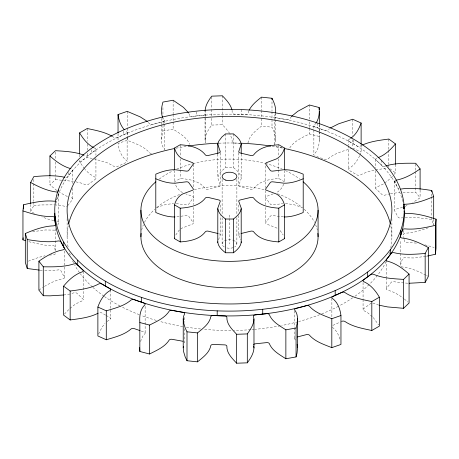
<?xml version="1.0" encoding="UTF-8"?>
<svg xmlns="http://www.w3.org/2000/svg" width="459" height="459" viewBox="0 0 459 459"><rect width="100%" height="100%" fill="white"/><g stroke="black" fill="none" stroke-linecap="round" stroke-linejoin="round"><path stroke-width="0.34" stroke-dasharray="2.29 1.72" d="M241.216 154.029L241.187 178.654L238.789 185.212A2.318 1.337 0 0 0 240.568 186.802L250.35 189.142A2.318 1.337 0 0 0 253.552 188.747C259.524 180.84 269.605 179.199 278.791 178.494L284.442 181.758L284.305 182.361M164.356 124.171L164.356 149.577A2.318 1.337 0 0 0 164.219 148.888C162.182 146.467 161.608 143.34 161.448 140.27C162.371 132.938 163.616 125.772 162.934 118.302M205.024 140.029L205.024 111.101L205.529 113.7L205.529 142.629C203.779 136.191 208.202 130.104 211.691 125.083L211.691 116.62M275.767 119.707L275.767 140.167L275.498 142.491L274.453 145.038M319.344 131.871C319.321 139.364 320.198 148.492 314.151 154.121A2.318 1.337 0 0 0 314.214 155.458M174.695 182.361L174.558 181.758L180.209 178.494C189.395 179.199 199.476 180.84 205.448 188.747A2.318 1.337 0 0 0 208.65 189.142L218.432 186.802A2.318 1.337 0 0 0 220.211 185.212L217.784 177.937L218.616 175.114L219.861 173.089L221.892 170.737L225.507 167.661L233.493 167.661C236.815 170.318 240.573 173.473 241.216 177.937M248.818 110.739L248.227 113.333A2.318 1.337 0 0 1 245.68 114.52L234.423 114.13A2.318 1.337 0 0 1 232.139 112.771L232.099 110.154M56.589 200.049L58.626 193.646A2.318 1.337 0 0 0 58.58 192.952M57.811 225.139L58.626 222.575L58.626 193.646M140.5 341.53L142.778 336.131L144.849 333.808A2.318 1.337 0 0 0 143.919 331.989L140.701 330.87M283.656 184.185C282.417 187.765 279.772 190.887 276.421 192.671M218.53 239.805L220.211 235.215L220.211 215.529M98.593 334.06L102.179 326.986L104.985 323.457M359.925 155.131L361.124 151.969L361.124 144.912M274.453 144.333L274.453 116.11L275.498 113.562M34.345 213.412L30.661 211.421L33.84 205.534L33.84 202.006M359.69 155.762C357.228 160.77 353.964 165.699 348.932 168.43A2.318 1.337 0 0 0 349.081 170.318L357.056 174.925A2.318 1.337 0 0 0 360.332 175.011C368.663 170.536 378.296 169.434 387.528 168.137M175.774 235.025L178.815 230.59L181.684 228.255L192.315 224.101A2.318 1.337 0 0 0 193.004 222.254L188.947 216.602A2.318 1.337 0 0 0 186.199 215.575L174.833 216.964M291.488 116.437L289.841 118.875A2.318 1.337 0 0 1 286.875 119.679L276.106 117.739A2.318 1.337 0 0 1 274.453 116.11M66.01 177.426A2.318 1.337 0 0 0 67.829 176.595L72.453 170.656A2.318 1.337 0 0 0 71.432 168.86M67.829 205.523L72.453 199.585A2.318 1.337 0 0 0 71.432 197.789L70.101 197.376M64.415 314.105L69.493 308.838M394.161 174.322L395.428 172.831L395.428 164.362M316.222 122.869L314.151 125.192A2.318 1.337 0 0 0 315.081 127.011L324.731 130.379A2.318 1.337 0 0 0 327.95 130.006L329.51 128.727M56.796 190.468L49.928 184.897L55.453 179.618L55.453 175.384M69.986 308.373L75.649 303.944L82.224 300.8A2.318 1.337 0 0 0 82.867 298.947L77.032 293.376A2.318 1.337 0 0 0 73.888 292.836L71.202 293.634M392.468 176.313L387.539 180.944L384.395 183.221M275.767 140.167L275.411 136.289L273.782 130.935L271.998 127.195L261.487 126.082C256.225 130.488 249.547 135.066 248.227 142.261A2.318 1.337 0 0 1 247.797 142.91M38.906 290.105L42.687 287.506M420.094 190.06L420.094 197.823L412.727 202.528M350.125 138.71L348.932 139.502A2.318 1.337 0 0 0 349.081 141.389L357.056 145.996A2.318 1.337 0 0 0 360.332 146.082L361.474 145.509M107.09 321.472L110.068 319.498A2.318 1.337 0 0 0 109.919 317.611L106.236 315.482M84.462 168.757L79.631 161.797L87.187 157.437L92.265 158.464M383.351 183.984L376.776 187.129A2.318 1.337 0 0 0 376.133 188.982L381.968 194.553A2.318 1.337 0 0 0 385.112 195.092L389.146 193.893M44.448 286.439C50.174 282.985 56.296 279.938 62.946 278.802A2.318 1.337 0 0 0 64.335 277.087L60.978 270.873A2.318 1.337 0 0 0 58.15 269.915L53.743 270.517L44.339 270.512M319.344 140.339L319.166 136.455L309.423 133.925C302.389 137.568 294.253 140.861 289.841 147.804A2.318 1.337 0 0 1 288.068 148.664M111.996 136.185L114.016 137.476A2.318 1.337 0 0 0 117.286 137.62L126.162 133.603A2.318 1.337 0 0 0 126.707 131.739L125.181 130.442M332.838 325.397L340.446 321.954M404.924 206.458L408.476 204.875M28.332 261.16L38.837 257.361L44.993 255.795M156.634 207.537L165.194 204.651L173.594 203.452M273.174 193.887L266.685 196.326A2.318 1.337 0 0 0 265.996 198.179L270.053 203.825A2.318 1.337 0 0 0 272.801 204.852L282.744 203.641M151.464 153.438A2.318 1.337 0 0 1 149.519 152.704C143.765 146.18 135.032 143.443 127.189 140.288L118.043 143.478C118.892 149.904 121.222 156.754 126.707 160.667A2.318 1.337 0 0 1 126.162 162.532L117.286 166.548A2.318 1.337 0 0 1 114.016 166.405L107.819 163.02L94.193 158.889M402.589 207.382L396.054 209.126A2.318 1.337 0 0 0 394.665 210.842L398.022 217.055A2.318 1.337 0 0 0 400.85 218.014L402.738 217.755M428.253 227.784C420.966 230.407 413.473 232.931 405.658 233.149A2.318 1.337 0 0 0 403.599 234.624L404.006 238.525M352.042 148.355C343.693 150.902 334.691 153.099 327.95 158.934A2.318 1.337 0 0 1 324.731 159.307L315.081 155.94M390.425 193.658L399.594 192.459M69.854 294.035L64.03 294.959M162.934 130.999L173.135 129.168C179.297 133.219 186.761 137.121 189.676 144.304M32.589 231.726L45.447 229.959L53.978 230.125A2.318 1.337 0 0 0 56.124 229.62M425.717 256.323L413.553 257.969L405.022 257.803A2.318 1.337 0 0 0 402.411 258.951L400.374 265.354L400.374 239.954M426.411 256.202L427.799 255.961M188.833 113.476L189.676 115.375A2.318 1.337 0 0 0 192.453 116.379L203.544 115.209A2.318 1.337 0 0 0 205.529 113.7M33.84 205.534L40.49 204.961L53.915 204.829M49.492 255.066L53.342 254.779A2.318 1.337 0 0 0 55.401 253.305M402.95 192.327L415.711 192.195L420.094 197.823M405.257 217.405L416.003 217.457L431.758 219.431L433.68 225.495M211.691 125.083L222.357 124.716L225.639 128.101L229.443 133.076M240.051 143.254L234.423 143.059A2.318 1.337 0 0 1 232.139 141.699L232.099 139.083L229.77 133.695M54.587 204.857L60.565 205.368L64.817 206.275A2.318 1.337 0 0 0 67.112 206.08M407.764 283.203L398.435 282.56L394.183 281.654A2.318 1.337 0 0 0 391.171 282.405L386.547 288.344A2.318 1.337 0 0 0 387.568 290.14C393.564 291.637 398.951 294.873 403.805 298.62M55.453 179.618L73.32 181.357M285.406 203.452L293.806 204.651L302.366 207.537M40.145 270.179L42.285 270.397M176.256 203.641L186.199 204.852A2.318 1.337 0 0 0 188.947 203.825L193.004 198.179A2.318 1.337 0 0 0 192.315 196.326L185.826 193.887M283.455 216.877L272.801 215.575A2.318 1.337 0 0 0 270.053 216.602L265.996 222.254A2.318 1.337 0 0 0 266.685 224.101L277.316 228.255M53.749 220.509L48.809 219.379L41.786 216.843M416.422 243.098L406.628 242.438A2.318 1.337 0 0 1 404.276 241.124L404.075 239.173M282.165 147.758L276.106 146.668A2.318 1.337 0 0 1 275.067 146.329M75.884 181.827L81.472 183.152L85.225 184.616A2.318 1.337 0 0 0 88.461 184.306L95.415 179.176A2.318 1.337 0 0 0 95.168 177.289L89.293 173.714L84.898 169.308M424.879 244.842L434.094 247.458M28.819 241.738L43.869 245.06L52.372 245.49A2.318 1.337 0 0 1 54.724 246.804L55.132 250.706M378.75 305.103L373.775 303.313A2.318 1.337 0 0 0 372.651 303.072M67.439 196.55L59.458 192.401M352.713 148.165L361.124 151.969M94.043 147.781L95.168 148.36A2.318 1.337 0 0 1 95.415 150.248L88.461 155.377A2.318 1.337 0 0 1 85.225 155.687M425.883 275.182C418.453 271.286 410.535 267.855 402.113 266.96A2.318 1.337 0 0 1 400.42 266.048M426.497 275.515L427.725 276.175M182.579 192.671C178.821 190.692 176.061 187.031 174.913 182.969M105.622 315.132L101.944 313.004A2.318 1.337 0 0 0 98.668 312.918M404.339 299.01L408.022 302.102M389.938 168.78L395.428 172.831M332.293 327.261C336.751 330.342 338.954 335.529 340.326 340.584M376.776 158.2A2.318 1.337 0 0 0 376.133 160.053L381.968 165.624A2.318 1.337 0 0 0 385.112 166.164M372.22 316.578L367.2 312.39L363.832 310.64A2.318 1.337 0 0 1 363.585 308.752L370.539 303.623A2.318 1.337 0 0 1 371.469 303.187M148.234 122.392L149.519 123.775A2.318 1.337 0 0 0 152.635 124.366L162.922 121.692A2.318 1.337 0 0 0 164.219 119.96L162.968 117.992M280.185 230.59L283.226 235.025M373.23 317.525L378.629 324.909M295.407 340.027L294.781 339.04A2.318 1.337 0 0 1 296.078 337.308M395.073 180.594A2.318 1.337 0 0 0 394.665 181.913L398.022 188.127A2.318 1.337 0 0 0 398.613 188.729M238.789 215.529L238.789 235.215L240.47 239.805M433.68 219.144L433.68 224.79M431.758 194.031L431.758 196.148M431.758 196.854L431.758 216.608M431.758 217.314L431.758 219.431M415.711 163.972L415.711 171.029M415.711 171.735L415.711 192.195M403.599 230.389L403.599 234.624M395.262 180.33L395.262 183.084M394.562 181.219L394.562 210.147M391.888 218.817L391.888 236.729M388.842 139.043L388.842 149.628M388.842 150.334L388.842 164.442M388.842 165.148L388.842 167.265M386.3 260.092L386.3 277.024M386.3 277.729L386.3 289.021M381.28 160.208L381.28 165.028M375.749 159.399L375.749 167.862M375.749 170.685L375.749 188.328M363.069 282.56L363.069 298.792M363.069 299.498L363.069 309.372M353.694 139.92L353.694 144.051M352.713 119.237L352.713 135.462M352.713 139.697L352.713 147.459M348.381 140.115L348.381 145.055M348.381 145.761L348.381 169.044M331.874 298.39L331.874 318.144M319.344 124.814L319.344 131.165M319.166 124.464L319.166 130.815M319.166 131.515L319.166 136.455M317.639 123.092L317.639 127.912M313.87 125.869L313.87 129.392M313.87 130.098L313.87 154.798M309.423 104.996L309.423 119.11M309.423 121.933L309.423 127.573M309.423 128.279L309.423 133.925M294.644 310.835L294.644 327.066M294.644 327.772L294.644 338.352M284.442 170.507L284.442 181.758M278.791 144.746L278.791 155.997M278.791 158.808L278.791 169.354M278.791 170.059L278.791 178.494M275.767 113.356L275.767 119.001M271.998 101.789L271.998 110.963M271.998 111.669L271.998 127.195M265.629 165.877L265.629 187.674M265.629 190.565L265.629 204.628M265.629 207.439L265.629 222.908M261.487 97.153L261.487 109.85M261.487 110.556L261.487 126.082M241.807 109.569L241.807 114.394M238.789 152.87L238.789 185.212M238.789 204.978L238.789 212.012M236.878 179.308L236.878 214.835M236.878 217.675L236.878 243.964M233.493 133.913L233.493 167.661M229.5 215.036L229.5 217.859M229.5 218.564L229.5 243.964M225.507 133.913L225.507 167.661M222.357 95.788L222.357 124.716M222.122 179.308L222.122 214.835M222.122 217.675L222.122 243.964M220.211 152.87L220.211 185.212M220.211 204.978L220.211 212.012M217.784 154.029L217.784 177.937M211.691 96.86L211.691 108.858M211.691 109.563L211.691 115.915M196.268 111.853L196.268 115.984M193.371 164.471L193.371 187.674M193.371 191.191L193.371 204.628M193.371 207.439L193.371 222.908M184.547 317.49L184.547 322.43M184.547 328.782L184.547 342.89A2.318 1.337 0 0 0 184.541 342.202M180.209 144.746L180.209 155.997M180.209 158.808L180.209 169.354M180.209 170.059L180.209 178.494M174.558 170.507L174.558 181.758M173.135 100.24L173.135 113.643M173.135 114.348L173.135 121.405M173.135 122.111L173.135 129.168M164.356 120.648L164.356 123.465M162.934 107.716L162.934 114.067M161.448 118.393L161.448 124.039M161.448 124.745L161.448 140.27M145.13 306.319L145.13 333.131M127.189 111.359L127.189 127.591M127.189 128.296L127.189 136.759M127.189 137.465L127.189 140.288M127.126 132.387L127.126 136.621M127.126 137.327L127.126 161.316M123.815 131.24L123.815 134.682M118.043 133.603L118.043 141.366M110.619 289.956L110.619 318.885M95.931 149.628L95.931 155.268M95.931 158.091L95.931 178.557M91.393 149.772L91.393 153.214M87.187 128.509L87.187 141.211M87.187 144.034L87.187 150.38M87.187 153.203L87.187 157.437M83.251 271.378L83.251 299.601M79.631 154.746L79.631 156.863M79.631 160.386L79.631 161.797M72.7 169.979L72.7 183.388M72.7 188.328L72.7 198.908M68.385 172.515L68.385 175.958M67.112 218.817L67.112 236.729M64.438 250.97L64.438 277.781M58.276 193.474L58.276 194.857M55.453 152.101L55.453 159.153M55.453 161.975L55.453 174.678M55.401 228.611L55.401 250.482M49.928 176.428L49.928 184.897M33.84 179.429L33.84 182.957M33.84 183.663L33.84 201.3M30.661 204.364L30.661 211.421M218.432 233.625A2.318 1.337 0 0 1 220.211 235.215M56.887 220.968A2.318 1.337 0 0 1 58.626 222.575M233.189 240.275A7.378 4.263 0 0 1 234.721 246.976M233.189 247.653A7.378 4.263 0 0 1 226.379 247.826M224.279 246.976A7.378 4.263 0 0 1 223.453 241.52A7.378 4.263 0 0 1 232.621 240.103M55.923 203.326A174.753 100.894 0 0 1 228.662 114.142A174.753 100.894 0 0 1 402.876 202.373M390.787 225.845A162.388 93.751 0 0 1 390.787 247.619M389.622 252.341A162.388 93.751 0 0 1 388.767 255.02M386.076 261.59A162.388 93.751 0 0 1 377.849 274.866M377.413 275.423A162.388 93.751 0 0 1 370.132 283.61M369.156 284.569A162.388 93.751 0 0 1 355.025 296.21M352.747 297.776A162.388 93.751 0 0 1 339.006 305.958M338.398 306.279A162.388 93.751 0 0 1 321.598 313.945M319.716 314.685A162.388 93.751 0 0 1 298.585 321.575M297.897 321.765A162.388 93.751 0 0 1 281.7 325.511M280.351 325.77A162.388 93.751 0 0 1 254.9 329.332M254.2 329.396A162.388 93.751 0 0 1 251.4 329.631M250.694 329.682A162.388 93.751 0 0 1 233.751 330.451M230.917 330.48A162.388 93.751 0 0 1 203.4 329.264M200.606 328.988A162.388 93.751 0 0 1 186.107 327.078M182.699 326.51A162.388 93.751 0 0 1 159.726 321.392M156.318 320.428A162.388 93.751 0 0 1 141.183 315.408M139.284 314.685A162.388 93.751 0 0 1 120.602 306.279M119.994 305.958A162.388 93.751 0 0 1 104.537 296.6M103.975 296.21A162.388 93.751 0 0 1 92.89 287.42M92.374 286.95A162.388 93.751 0 0 1 80.302 273.742M79.476 272.612A162.388 93.751 0 0 1 74.737 265.118M73.503 262.772A162.388 93.751 0 0 1 72.648 260.999M70.233 255.02A162.388 93.751 0 0 1 69.579 253.012M68.081 246.936A162.388 93.751 0 0 1 68.213 225.845M175.963 148.223A162.388 93.751 0 0 1 186.79 146.283M218.88 143.179A162.388 93.751 0 0 1 240.12 143.179M272.21 146.283A162.388 93.751 0 0 1 283.037 148.223M141.682 230.057A88.576 51.138 0 0 1 143.374 224.795M144.465 222.42A88.576 51.138 0 0 1 154.798 209.258M156.789 207.531A88.576 51.138 0 0 1 180.289 194.214M194.272 189.814A88.576 51.138 0 0 1 264.728 189.814M277.5 193.755A88.576 51.138 0 0 1 302.211 207.531M304.202 209.258A88.576 51.138 0 0 1 314.535 222.42M315.626 224.795A88.576 51.138 0 0 1 317.318 230.057M159.227 179.085A88.576 51.138 0 0 1 173.628 170.536M176.738 169.142A88.576 51.138 0 0 1 192.287 163.811M192.946 163.633A88.576 51.138 0 0 1 264.728 163.295M265.394 163.461A88.576 51.138 0 0 1 282.262 169.142M285.372 170.536A88.576 51.138 0 0 1 299.773 179.085M238.789 235.215A2.318 1.337 0 0 1 240.568 233.625"/><path stroke-width="0.69" d="M303.204 178.769C297.202 181.345 290.754 183.302 284.167 183.216L272.801 181.827A2.318 1.337 0 0 0 270.053 182.854L265.996 188.5A2.318 1.337 0 0 0 266.685 190.353L276.421 194.008C280.581 196.182 283.415 200.405 284.442 204.926L278.791 208.185C269.605 207.479 259.524 205.839 253.552 197.932A2.318 1.337 0 0 0 250.35 197.536L240.568 199.877A2.318 1.337 0 0 0 238.789 201.467L241.187 208.025L241.216 242.49C240.573 246.953 236.815 250.109 233.493 252.766L225.507 252.766C222.185 250.109 218.427 246.953 217.784 242.49L217.813 208.025L220.211 201.467A2.318 1.337 0 0 0 218.432 199.877L208.65 197.536A2.318 1.337 0 0 0 205.448 197.932C199.476 205.839 189.395 207.479 180.209 208.185L174.558 204.926C175.585 200.405 178.419 196.182 182.579 194.008L192.315 190.353A2.318 1.337 0 0 0 193.004 188.5L188.947 182.854A2.318 1.337 0 0 0 186.199 181.827L174.833 183.216C168.246 183.302 161.797 181.345 155.796 178.769M217.784 242.49L217.813 241.773M217.784 153.329L217.784 144.189L218.616 141.366L221.892 136.989L225.507 133.913L233.493 133.913L237.108 136.989L239.139 139.341L240.384 141.366L241.216 144.189L238.789 151.464A2.318 1.337 0 0 0 240.568 153.054L250.35 155.394A2.318 1.337 0 0 0 253.552 154.993C259.524 147.092 269.605 145.446 278.791 144.746L284.442 148.005L284.442 169.801M404.138 210.893L404.276 212.196A2.318 1.337 0 0 0 406.628 213.51C416.703 213.24 426.554 216.08 436.05 219.161L435.407 225.317C425.487 227.658 415.263 229.85 405.022 228.875A2.318 1.337 0 0 0 402.411 230.022L400.374 236.425A2.318 1.337 0 0 0 402.113 238.032C411.471 239.047 420.174 243.104 428.339 247.579L425.16 253.466C414.879 254.303 404.31 255.17 394.183 252.725A2.318 1.337 0 0 0 391.171 253.477L386.547 259.415A2.318 1.337 0 0 0 387.568 261.211C395.796 263.328 402.87 268.463 409.072 274.103L403.547 279.382C393.529 278.745 383.145 278.326 373.775 274.384A2.318 1.337 0 0 0 370.539 274.694L363.585 279.824A2.318 1.337 0 0 0 363.832 281.711C370.711 284.746 375.703 290.817 379.369 297.202L371.813 301.563C362.639 299.566 352.902 297.948 344.984 292.595A2.318 1.337 0 0 0 341.714 292.452L332.838 296.468A2.318 1.337 0 0 0 332.293 298.333C337.778 302.246 340.108 309.096 340.957 315.522L331.811 318.712C323.968 315.557 315.235 312.82 309.481 306.296A2.318 1.337 0 0 0 306.365 305.705L296.078 308.379A2.318 1.337 0 0 0 294.781 310.112C298.752 315.184 297.679 322.235 296.066 328.001L296.066 356.93L285.865 358.76C279.703 354.704 272.239 350.808 269.324 343.625A2.318 1.337 0 0 0 266.547 342.621L255.456 343.791A2.318 1.337 0 0 0 253.62 344.611M297.552 318.73L297.552 347.658L297.053 353.086L296.066 356.93M205.081 110.521C205.506 105.14 208.598 100.412 211.691 96.16L222.357 95.788C226.27 99.769 230.303 104.118 231.921 109.581M296.066 328.001L285.865 329.832C279.703 325.781 272.239 321.879 269.324 314.696A2.318 1.337 0 0 0 266.547 313.692L255.456 314.863A2.318 1.337 0 0 0 253.471 316.371C255.221 322.809 250.798 328.896 247.309 333.917L247.309 362.839L236.643 363.212C232.277 358.502 226.58 353.172 226.861 346.229A2.318 1.337 0 0 0 224.577 344.87L213.32 344.479A2.318 1.337 0 0 0 210.773 345.667C209.453 352.862 202.775 357.441 197.513 361.847L187.002 360.734L185.218 356.993L183.589 351.64L183.233 347.761L183.233 318.833L183.502 316.509L184.547 313.962A2.318 1.337 0 0 0 182.894 312.332L172.125 310.393A2.318 1.337 0 0 0 169.159 311.196C164.747 318.139 156.611 321.432 149.577 325.075L139.834 322.545C139.37 316.389 140.075 309.32 144.849 304.879A2.318 1.337 0 0 0 143.919 303.06L134.269 299.693A2.318 1.337 0 0 0 131.05 300.066C124.125 306.05 114.853 308.23 106.287 310.835L97.876 307.031C100.137 300.525 103.889 294.035 110.068 290.57A2.318 1.337 0 0 0 109.919 288.682L101.944 284.075A2.318 1.337 0 0 0 98.668 283.989C89.935 288.659 79.826 289.692 70.158 291.029L63.571 286.169C68.563 280.088 74.656 274.471 82.224 271.871A2.318 1.337 0 0 0 82.867 270.018L77.032 264.447A2.318 1.337 0 0 0 73.888 263.908C64.053 267.109 53.514 266.891 43.289 266.805L38.906 261.177C46.164 256.082 54.11 251.469 62.946 249.874A2.318 1.337 0 0 0 64.335 248.158L60.978 241.945A2.318 1.337 0 0 0 58.15 240.986C47.885 242.691 37.42 241.159 27.242 239.569L25.32 233.505C34.23 229.707 43.571 226.247 53.342 225.851A2.318 1.337 0 0 0 55.401 224.376L54.724 217.876A2.318 1.337 0 0 0 52.372 216.562C42.297 216.832 32.446 213.992 22.95 210.911L23.593 204.754C33.513 202.413 43.737 200.222 53.978 201.197A2.318 1.337 0 0 0 55.172 201.111M253.976 318.971L253.976 347.899C253.701 353.499 250.528 358.439 247.309 362.839M25.561 240.682L22.95 239.839L23.162 237.791M427.799 255.961L435.407 254.246L436.05 248.089L436.05 219.161M183.233 347.761L183.371 346.602M275.566 112.983C276.272 107.848 274.252 102.782 271.998 98.266L261.487 97.153C256.782 100.837 251.916 104.79 249.111 110.183M291.488 116.437L297.661 111.365L309.423 104.996L319.166 107.526C319.59 112.759 319.057 118.33 316.222 122.869M241.216 208.742C240.573 213.206 236.815 216.361 233.493 219.018L225.507 219.018C222.185 216.361 218.427 213.206 217.784 208.742M217.784 233.47L208.65 231.284A2.318 1.337 0 0 0 205.448 231.686C199.476 239.587 189.395 241.233 180.209 241.933L174.558 238.674L174.695 238.066M284.442 148.005C283.415 152.526 280.581 156.748 276.421 158.917L266.685 162.578A2.318 1.337 0 0 0 265.996 164.425L270.053 170.077A2.318 1.337 0 0 0 272.801 171.104L284.167 169.715C290.754 169.629 297.202 171.58 303.204 174.162L303.204 212.517C297.202 215.099 290.754 217.05 284.167 216.964M330.555 127.872L338.656 123.792L352.713 119.237L361.124 123.041C359.053 128.859 355.932 134.762 350.716 138.314M30.661 203.658L30.661 182.493L33.84 176.606C44.121 175.768 54.69 174.902 64.817 177.346M409.107 283.255L425.16 282.394L428.339 276.507L428.339 247.579M362.61 144.935C370.855 141.297 379.977 140.219 388.842 139.043L395.428 143.902C390.695 149.611 385.055 155.033 378.009 157.695M49.928 175.722L49.928 155.968L55.453 150.69C65.035 151.298 74.932 151.694 83.974 155.199M379.363 305.264L387.603 306.928L403.547 308.31L409.072 303.032L409.072 274.103M183.233 318.833L183.589 322.711L185.218 328.065L187.002 331.805L197.513 332.918C202.775 328.512 209.453 323.934 210.773 316.739A2.318 1.337 0 0 1 213.32 315.551L224.577 315.941A2.318 1.337 0 0 1 226.861 317.301C226.58 324.243 232.277 329.573 236.643 334.284L236.643 363.212M385.784 165.963C395.423 162.956 405.716 163.192 415.711 163.266L420.094 168.895C412.836 173.99 404.89 178.603 396.054 180.198M79.631 154.04L79.631 132.869L87.187 128.509C95.633 130.281 104.394 131.922 111.996 136.185M174.558 169.801L174.558 148.005L180.209 144.746C189.395 145.446 199.476 147.092 205.448 154.993A2.318 1.337 0 0 0 208.65 155.394L218.432 153.054A2.318 1.337 0 0 0 220.211 151.464L217.784 144.189M241.216 233.47L250.35 231.284A2.318 1.337 0 0 1 253.552 231.686C259.524 239.587 269.605 241.233 278.791 241.933L284.442 238.674L284.442 204.926M341.714 321.38A2.318 1.337 0 0 1 344.984 321.524C352.902 326.877 362.639 328.495 371.813 330.491L379.369 326.131L379.369 297.202M98.1 313.204C89.499 317.645 79.614 318.644 70.158 319.957L63.571 315.098L63.571 286.169M139.656 347.589L139.834 351.474L149.577 354.004C156.611 350.36 164.747 347.067 169.159 340.125A2.318 1.337 0 0 1 172.125 339.321L182.894 341.261M400.85 189.085C411.115 187.381 421.58 188.913 431.758 190.502L433.68 196.567C424.77 200.365 415.429 203.825 405.658 204.221A2.318 1.337 0 0 0 403.782 205.012M118.043 132.898L118.043 114.555L127.189 111.359L140.19 116.861L147.379 121.474M297.449 336.952L306.365 334.634A2.318 1.337 0 0 1 309.481 335.225C315.235 341.748 323.968 344.485 331.811 347.641L340.957 344.445L340.957 315.522M97.876 307.031L97.876 335.959L106.287 339.763C114.853 337.158 124.125 334.972 131.05 328.994A2.318 1.337 0 0 1 134.269 328.621L140.058 330.646M63.371 295.028L50.014 295.837L43.289 295.734L38.906 290.105L38.906 261.177M236.643 334.284L247.309 333.917M174.833 216.964C168.246 217.05 161.797 215.099 155.796 212.517L155.796 174.162C161.797 171.58 168.246 169.629 174.833 169.715L186.199 171.104A2.318 1.337 0 0 0 188.947 170.077L193.004 164.425A2.318 1.337 0 0 0 192.315 162.578L182.579 158.917C178.419 156.748 175.585 152.526 174.558 148.005M39.434 270.11L27.242 268.498L25.32 262.433L25.32 233.505M70.766 168.654C62.797 166.497 55.964 161.43 49.928 155.968M93.487 147.488C87.399 144.356 83.016 138.681 79.631 132.869M30.661 182.493C38.826 186.968 47.529 191.024 56.887 192.04A2.318 1.337 0 0 1 57.943 192.367M124.165 129.576C120.522 125.416 118.732 119.96 118.043 114.555M188.551 112.845L183.48 107.377L173.135 100.24L162.934 102.07C161.493 107.039 160.725 112.558 162.652 117.504M284.305 238.066L284.442 238.674M253.597 345.948L253.976 347.899M297.174 344.434L297.552 347.658M403.662 206.343L403.868 208.294M241.187 241.773L241.216 242.49M435.407 225.317L435.407 254.246M433.68 196.567L433.68 218.438M431.758 190.502L431.758 191.914M425.16 253.466L425.16 282.394M420.094 168.895L420.094 189.355M403.937 204.123L403.937 208.943A174.753 100.894 0 0 0 403.782 207.629M403.547 279.382L403.547 308.31M400.724 230.395L400.724 235.215M395.428 143.902L395.428 164.362M390.615 249.294L390.615 254.114M371.813 301.563L371.813 330.491M367.607 272.038L367.607 276.857M361.124 123.041L361.124 144.206M335.185 290.57L335.185 295.389M331.811 318.712L331.811 347.641M319.344 111.411L319.344 124.108M319.166 107.526L319.166 109.644M318.076 210.216L318.076 236.729M285.865 329.832L285.865 358.76M278.791 208.185L278.791 241.933M271.998 98.266L271.998 99.678M262.732 309.268L262.732 314.088M241.216 144.189L241.216 153.329M233.493 219.018L233.493 252.766M225.507 219.018L225.507 252.766M217.193 310.858L217.193 315.677M197.513 332.918L197.513 361.847M187.002 331.805L187.002 360.734M180.209 208.185L180.209 241.933M174.558 204.926L174.558 238.674M149.577 325.075L149.577 354.004M141.361 297.334A174.753 100.894 0 0 0 404.253 210.721A174.753 100.894 0 0 0 142.887 122.587A174.753 100.894 0 0 0 141.361 297.334L141.361 302.16M140.924 210.216L140.924 236.729M139.834 322.545L139.834 351.474M106.287 310.835L106.287 339.763M105.306 281.195L105.306 286.02M77.72 260.219L77.72 265.044M70.158 291.029L70.158 319.957M63.738 242.163L63.738 246.988M58.276 190.032L58.276 191.409M55.063 216.304L55.063 221.129M43.289 266.805L43.289 295.734M27.242 239.569L27.242 268.498M23.593 204.754L23.593 208.988M22.95 210.911L22.95 239.839M404.236 213.561A174.753 100.894 0 0 1 229.19 315.93A174.753 100.894 0 0 1 54.776 213.206M68.661 223.82A162.388 93.751 0 0 1 174.627 148.492M188.156 146.071A162.388 93.751 0 0 1 218.174 143.208M240.826 143.208A162.388 93.751 0 0 1 270.844 146.071M284.373 148.492A162.388 93.751 0 0 1 390.339 223.82M317.886 233.39A88.576 51.138 0 0 1 229.5 287.868A88.576 51.138 0 0 1 141.114 233.39M303.147 181.804A88.576 51.138 0 0 1 287.902 248.663A88.576 51.138 0 0 1 171.098 248.663A88.576 51.138 0 0 1 155.853 181.804M225.811 180.157A7.378 4.263 0 0 0 236.878 176.463A7.378 4.263 0 0 0 225.811 172.773A7.378 4.263 0 0 0 225.811 180.157M148.309 291.408A162.388 93.751 0 0 0 391.888 210.216A162.388 93.751 0 0 0 148.309 129.025A162.388 93.751 0 0 0 148.309 291.408"/></g></svg>
